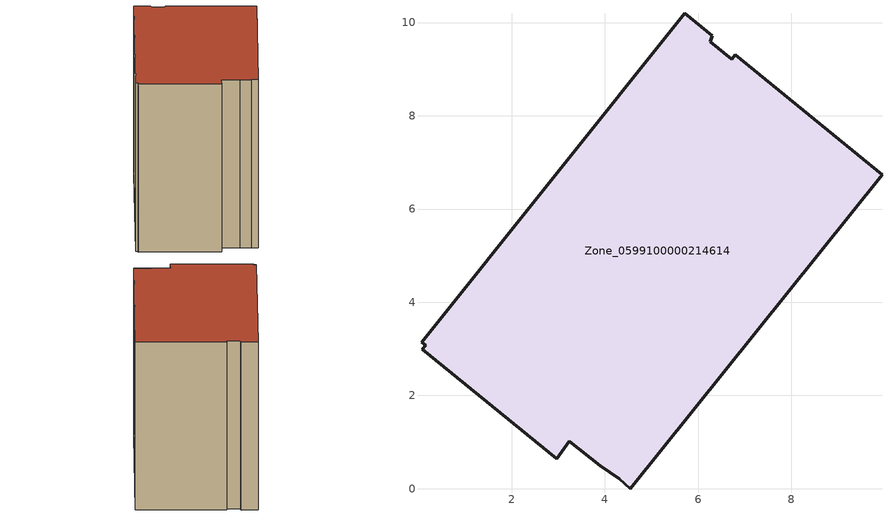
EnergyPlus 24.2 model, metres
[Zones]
Zone_0599100000214614
 floor ground (C_G): 3.9,0.49 3.23,1.02 2.97,0.64 0.08,2.99 0.16,3.08 0.07,3.14 5.71,10.2 6.3,9.71 6.26,9.58 6.72,9.21 6.79,9.31 9.94,6.73 4.54,0 4.31,0.22 z0
 wall outside (C_F): 3.23,1.02 3.9,0.49 4.31,0.22 4.54,0 9.94,6.73 6.79,9.31 6.72,9.21 6.26,9.58 6.3,9.71 5.71,10.2 0.07,3.14 0.16,3.08 0.08,2.99 2.97,0.64 3.23,1.02 z0:8.07
 roof outside (C_R): 6.72,9.21 6.26,9.58 6.3,9.71 5.71,10.2 0.07,3.14 0.16,3.08 0.08,2.99 2.97,0.64 3.23,1.02 3.9,0.49 4.31,0.22 4.54,0 9.94,6.73 6.79,9.31 z8.07
[BUILDING]
Pand.0599100000214614: North Axis=0; Terrain=City; Loads Convergence Tolerance Value=0.04; Temperature Convergence Tolerance Value=0.4; Solar Distribution=FullExterior; Maximum Number of Warmup Days=25; Minimum Number of Warmup Days=1
[Site:Location]
Rotterdam.The.Hague.AP_ZH_NLD Design_Conditions: Latitude=51.96; Longitude=4.45; Time Zone=1; Elevation=-4.5
[SITE:GROUNDTEMPERATURE:BUILDINGSURFACE]
18, 18, 18, 18, 18, 18, 18, 18, 18, 18, 18, 18
[MATERIAL] Thermal Absorptance=0.9; Solar Absorptance=0.7; Visible Absorptance=0.7
Name | Roughness | Thickness | Conductivity | Density | Specific Heat
G.TI.1946 | MediumSmooth | 0.15 | 1 | 540 | 1210
F.TI.1946 | Rough | 0.3 | 0.857143 | 1920 | 840
R.TI.1946 | MediumRough | 0.2 | 0.1 | 1500 | 1000
[CONSTRUCTION]
C_G: G.TI.1946
C_F: F.TI.1946
C_R: R.TI.1946
[ZONE]
Zone_0599100000214614: Type=1; Multiplier=1; Ceiling Height=Autocalculate; Volume=Autocalculate; Floor Area=autocalculate; Part of Total Floor Area=Yes
[ZONEINFILTRATION:DESIGNFLOWRATE]
Infil_Zone_0599100000214614: Zone or ZoneList or Space or SpaceList=Zone_0599100000214614; Schedule=AlwaysOn; Design Flow Rate Calculation Method=Flow/Area; Flow Rate per Floor Area=0.003; Constant Term Coefficient=1; Temperature Term Coefficient=0; Velocity Term Coefficient=0; Velocity Squared Term Coefficient=0
[HVACTEMPLATE:ZONE:IDEALLOADSAIRSYSTEM]
Zone_0599100000214614: Maximum Heating Supply Air Temperature=50; Minimum Cooling Supply Air Temperature=13; Maximum Heating Supply Air Humidity Ratio=0.0156; Minimum Cooling Supply Air Humidity Ratio=0.0077; Heating Limit=NoLimit; Cooling Limit=NoLimit; Dehumidification Control Type=ConstantSensibleHeatRatio; Cooling Sensible Heat Ratio=0.7; Dehumidification Setpoint=60; Humidification Control Type=None; Humidification Setpoint=30; Outdoor Air Method=None; Outdoor Air Flow Rate per Person=0.00944; Outdoor Air Flow Rate per Zone Floor Area=0; Outdoor Air Flow Rate per Zone=0; Demand Controlled Ventilation Type=None; Outdoor Air Economizer Type=NoEconomizer; Heat Recovery Type=None; Sensible Heat Recovery Effectiveness=0.7; Latent Heat Recovery Effectiveness=0.65
[ZONECONTROL:THERMOSTAT]
ThermostatControl_Zone_0599100000214614: Zone or ZoneList=Zone_0599100000214614; Control Type Schedule=DualSetpointControlType; Control 1=Thermostat_Zone_0599100000214614; Temperature Difference Between Cutout And Setpoint=0
[THERMOSTATSETPOINT:DUALSETPOINT]
Thermostat_Zone_0599100000214614: Heating Setpoint Temperature Schedule=HeatingSetpoint_Zone_0599100000214614; Cooling Setpoint Temperature Schedule=CoolingSetpoint_Zone_0599100000214614
[SCHEDULE:COMPACT]
HeatingSetpoint_Zone_0599100000214614: Through: 12/31, For: AllDays, Until: 24:00, 21
CoolingSetpoint_Zone_0599100000214614: Through: 12/31, For: AllDays, Until: 24:00, 24
DualSetpointControlType: Through: 12/31, For: AllDays, Until: 24:00, 4
AlwaysOn: Through: 12/31, For: AllDays, Until: 24:00, 1
